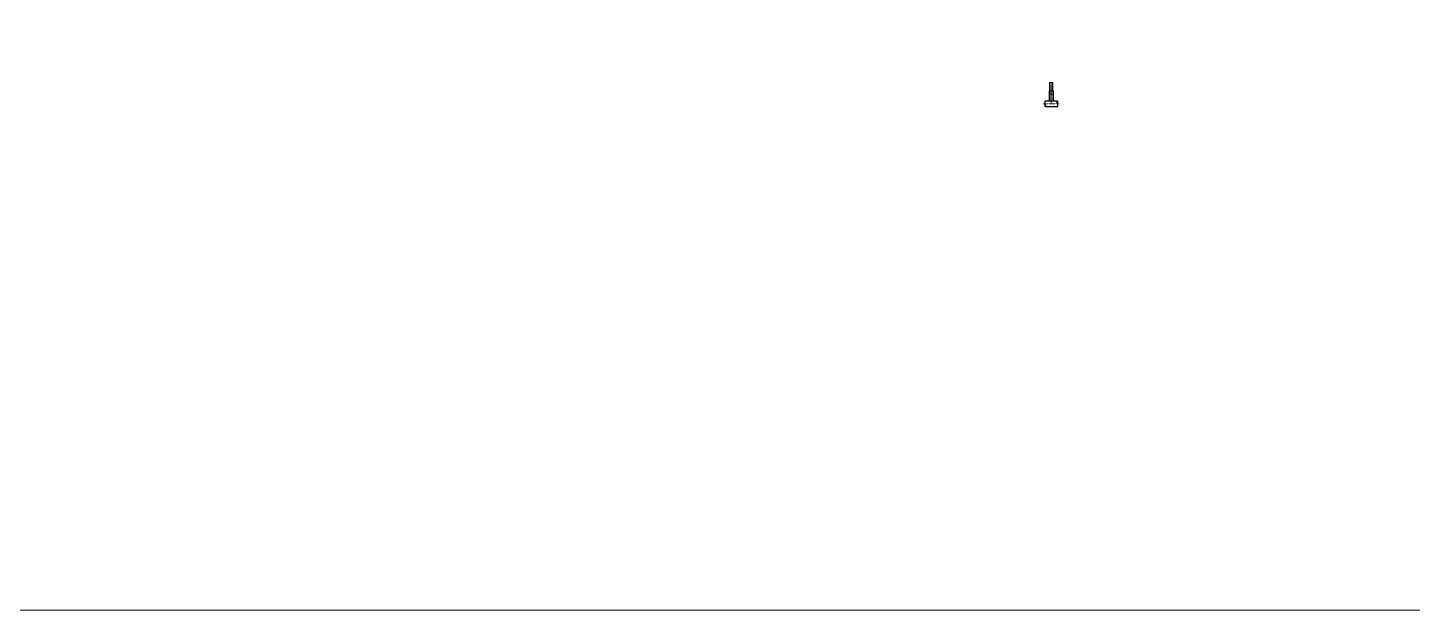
# Model space of a CAD drawing. Header units: inches. Extents: x -18249 to 140262, y -20124 to 30200.
# Drawn here: x 19697 to 59816, y -16437 to 455 of the extents above; entities that cross this region are included whole.
import ezdxf

# ---------------------------------------------------------------- set-up
doc = ezdxf.new("R2010")
doc.units = ezdxf.units.IN
doc.header["$LTSCALE"] = 5
doc.header["$MEASUREMENT"] = 0
doc.linetypes.add('CENTER', pattern=[2, 1.25, -0.25, 0.25, -0.25])
doc.linetypes.add('HIDDEN', pattern=[0.375, 0.25, -0.125])
for name, color, linetype, lineweight in [('CENTER LINE', 1, 'CENTER', 0), ('HATCH', 250, 'Continuous', 0), ('HIDDEN', 8, 'HIDDEN', 0), ('STRUCTURE', 3, 'Continuous', 25)]:
    doc.layers.add(name, color=color, linetype=linetype, lineweight=lineweight)

msp = doc.modelspace()

# ---------------------------------------------------------------- hatches: boundary and pattern name
at = {"layer": 'HATCH'}
h = msp.add_hatch(dxfattribs=at)
h.set_pattern_fill('ANSI31', color=256, scale=10)
h.set_pattern_definition([(45, (0, 92.8621), (-0.883883476, 0.883883476), [])])
edge = h.paths.add_edge_path()
edge.add_ellipse((49378.57736, -1139.46524), major_axis=(22.25, 0), ratio=0.358567973, start_angle=0, end_angle=360)
h = msp.add_hatch(dxfattribs=at)
h.set_pattern_fill('ANSI31', color=256, scale=30)
edge = h.paths.add_edge_path()
edge.add_ellipse((49531.79801, -1715.5812), major_axis=(0, 42.25), ratio=0.3728024966, start_angle=180.000216618, end_angle=360)
edge.add_ellipse((49531.79801, -1715.5812), major_axis=(0, 42.25), ratio=0.3728024966, start_angle=0, end_angle=179.999783382)
edge.add_line((49531.79795, -1757.8312), (49531.79807, -1757.8312))
edge = h.paths.add_edge_path()
edge.add_ellipse((49180.85672, -1800.0812), major_axis=(0, -42.25), ratio=0.3728024966, start_angle=0, end_angle=180)
edge.add_ellipse((49180.85672, -1800.0812), major_axis=(0, -42.25), ratio=0.3728024966, start_angle=180, end_angle=360)

# ---------------------------------------------------------------- linework, layer by layer
at = {"layer": 'CENTER LINE'}
for p, q in [((49356.32737, -1757.8312), (49356.32737, -1169.08798)), ((49578.81269, -1757.8312), (49133.84204, -1757.8312))]:
    msp.add_line(p, q, dxfattribs=at)
at = {"layer": 'HATCH'}
msp.add_lwpolyline([(97997.96067, 30200.14834), (-18248.77604, 30200.14834), (-18248.77604, -16436.6655), (97997.96067, -16436.6655)], close=True, dxfattribs=at)
at = {"layer": 'HIDDEN'}
for p, q in [((49311.82737, -1373.3312), (49311.82737, -1673.3312)), ((49400.82736, -1373.3312), (49400.82736, -1673.3312))]:
    msp.add_line(p, q, dxfattribs=at)
at = {"layer": 'STRUCTURE'}
for p, q in [((49311.82737, -1373.3312), (49311.82737, -1139.46524)), ((49400.82736, -1373.3312), (49400.82736, -1139.46524)), ((49311.82737, -1673.3312), (49180.85672, -1673.3312)), ((49531.79801, -1842.3312), (49180.85672, -1842.3312)), ((49531.79801, -1673.3312), (49400.82736, -1673.3312))]:
    msp.add_line(p, q, dxfattribs=at)
msp.add_lwpolyline([(49413.32737, -1673.3312), (49299.32737, -1673.3312), (49299.32737, -1373.3312), (49413.32737, -1373.3312)], close=True, dxfattribs=at)
msp.add_circle((49356.32737, -1473.3312), 10, dxfattribs=at)
at = {"layer": 'STRUCTURE', "extrusion": (0, 0, -1)}
msp.add_ellipse((49334.07737, -1139.46524), major_axis=(-22.25, 0), ratio=0.358567973, start_param=0, end_param=3.1415926536, dxfattribs=at)
at = {"layer": 'STRUCTURE'}
msp.add_ellipse((49378.57736, -1139.46524), major_axis=(22.25, 0), ratio=0.358567973, dxfattribs=at)
for centre, major_axis, end_param in [((49180.85672, -1715.5812), (0, 42.25), 3.1415964343), ((49531.79801, -1800.0812), (0, -42.25), 3.1415926536)]:
    msp.add_ellipse(centre, major_axis=major_axis, ratio=0.3728024966, start_param=0, end_param=end_param, dxfattribs=at)
at = {"layer": 'STRUCTURE', "extrusion": (0, 0, -1)}
for centre, major_axis in [((49180.85672, -1800.0812), (0, -42.25)), ((49531.79801, -1715.5812), (0, 42.25))]:
    msp.add_ellipse(centre, major_axis=major_axis, ratio=0.3728024966, dxfattribs=at)

doc.saveas('drawing.dxf')
